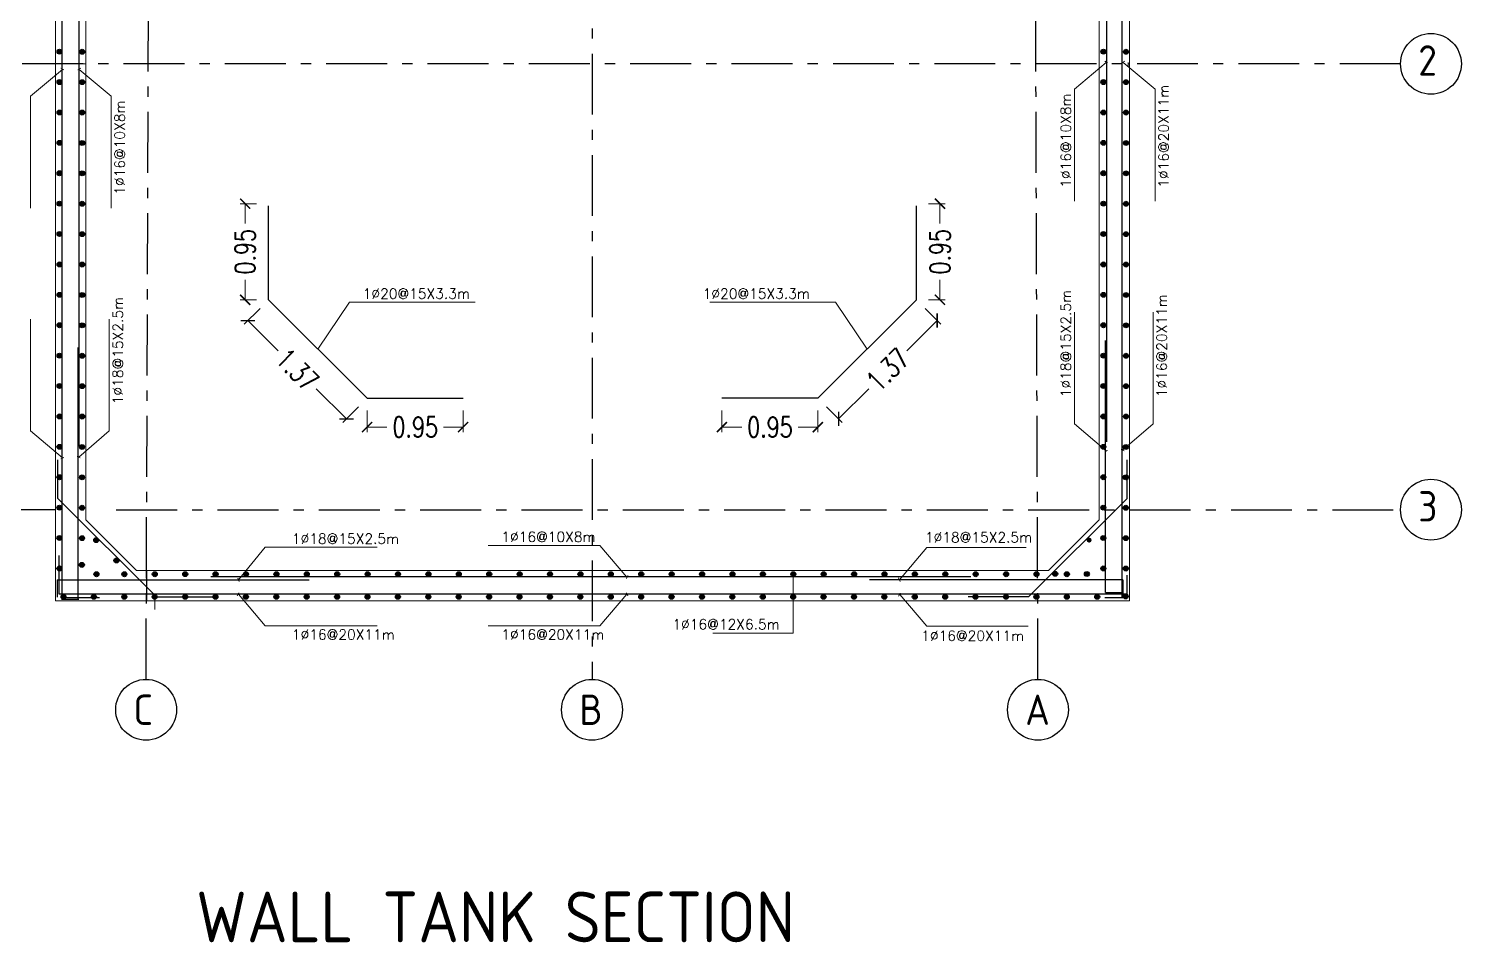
# Model space of a CAD drawing. Extents: x 166525 to 167198, y 178739 to 179747.
# Drawn here: x 167051.57 to 167065.71, y 179032.88 to 179041.9 of the extents above; entities that cross this region are included whole.
import ezdxf

# ---------------------------------------------------------------- set-up
doc = ezdxf.new("R2010")
doc.units = 0
doc.header["$MEASUREMENT"] = 0
doc.linetypes.add('ACAD_ISO10W100', pattern=[18, 12, -3, 0, -3])
doc.linetypes.add('AUSGEZOGEN', pattern=[0])
doc.layers.get('0').update_dxf_attribs({"linetype": 'CONTINUOUS'})
doc.layers.get('DEFPOINTS').update_dxf_attribs({"linetype": 'CONTINUOUS'})
for name, color, linetype in [('axis', 8, 'ACAD_ISO10W100'), ('BEAM-DIM', 4, 'CONTINUOUS'), ('EBENE0', 7, 'AUSGEZOGEN'), ('HATSH', 252, 'CONTINUOUS'), ('outdim', 42, 'CONTINUOUS'), ('REBARS', 2, 'CONTINUOUS')]:
    doc.layers.add(name, color=color, linetype=linetype)
doc.layers.add('BEAM', color=6, linetype='CONTINUOUS', lineweight=13)
doc.layers.add('LINE', color=8, linetype='CONTINUOUS', lineweight=9)
doc.styles.add('DIM', font='simplex.shx', dxfattribs={"width": 0.75})
doc.styles.add('ISO8', font='iso8')
doc.styles.add('ROMANS', font='romans.shx')
doc.dimstyles.new('MUTASIM', dxfattribs={"dimscale": 0.9995, "dimtxt": 0.2, "dimasz": 0.1, "dimexe": 0.05, "dimexo": 0.12, "dimgap": 0.05, "dimtad": 0, "dimzin": 0, "dimdsep": 46, "dimtxsty": 'DIM', "dimblk": 'ARCHTICK', "dimcen": 0.09, "dimclrd": 35, "dimclre": 33, "dimclrt": 256, "dimazin": 0, "dimtfac": 1, "dimtofl": 0, "dimtmove": 1, "dimatfit": 3, "dimfxl": 0.18, "dimtolj": 1, "dimtzin": 0, "dimlwd": 13, "dimlwe": 9, "dimarcsym": 0})

# ---------------------------------------------------------------- blocks, each defined once
blk = doc.blocks.new('_ARCHTICK')
at = {"color": 0, "linetype": 'ByBlock', "const_width": 0.15}
blk.add_lwpolyline([(-0.5, -0.5), (0.5, 0.5)], dxfattribs=at)
blk = doc.blocks.new('*D1719')
at = {"layer": 'BEAM', "color": 33, "lineweight": 9, "transparency": 16777216}
for p, q in [((167053.858, 179039.141), (167053.703, 179038.986)), ((167054.831, 179038.17), (167054.676, 179038.015))]:
    blk.add_line(p, q, dxfattribs=at)
at = {"layer": 'BEAM', "color": 35, "lineweight": 13, "transparency": 16777216}
for p, q in [((167053.738, 179039.021), (167054.038, 179038.722)), ((167054.711, 179038.05), (167054.411, 179038.349))]:
    blk.add_line(p, q, dxfattribs=at)
at = {"layer": 'DEFPOINTS', "color": 0, "transparency": 16777216}
for p in [(167053.943, 179039.226), (167053.738, 179039.021), (167054.915, 179038.255)]:
    blk.add_point(p, dxfattribs=at)
at = {"layer": 'BEAM', "color": 35, "lineweight": 13, "transparency": 16777216, "xscale": 0.09995000000000001, "yscale": 0.09995000000000001, "zscale": 0.09995000000000001}
for p, rotation in [((167053.738, 179039.021), 135.0527242932077), ((167054.711, 179038.05), 315.0527242932077)]:
    blk.add_blockref('_ARCHTICK', p, dxfattribs=dict(at, rotation=rotation))
at = {"layer": 'BEAM', "transparency": 16777216, "insert": (167054.225, 179038.536), "char_height": 0.1999, "attachment_point": 5, "rotation": 315.0527, "style": 'DIM'}
blk.add_mtext('\\A1;1.37', dxfattribs=at)
blk = doc.blocks.new('*D1720')
at = {"layer": 'BEAM', "color": 33, "lineweight": 9, "transparency": 16777216}
for p, q in [((167054.915, 179038.135), (167054.915, 179037.92)), ((167055.862, 179038.135), (167055.862, 179037.92))]:
    blk.add_line(p, q, dxfattribs=at)
at = {"layer": 'BEAM', "color": 35, "lineweight": 13, "transparency": 16777216}
for p, q in [((167054.915, 179037.97), (167055.11, 179037.97)), ((167055.862, 179037.97), (167055.667, 179037.97))]:
    blk.add_line(p, q, dxfattribs=at)
at = {"layer": 'DEFPOINTS', "color": 0, "transparency": 16777216}
for p in [(167054.915, 179038.255), (167055.862, 179038.255), (167054.915, 179037.97)]:
    blk.add_point(p, dxfattribs=at)
at = {"layer": 'BEAM', "color": 35, "lineweight": 13, "transparency": 16777216, "xscale": 0.09995000000000001, "yscale": 0.09995000000000001, "zscale": 0.09995000000000001, "rotation": 180}
blk.add_blockref('_ARCHTICK', (167054.915, 179037.97), dxfattribs=at)
at = {"layer": 'BEAM', "color": 35, "lineweight": 13, "transparency": 16777216, "xscale": 0.09995000000000001, "yscale": 0.09995000000000001, "zscale": 0.09995000000000001}
blk.add_blockref('_ARCHTICK', (167055.862, 179037.97), dxfattribs=at)
at = {"layer": 'BEAM', "transparency": 16777216, "insert": (167055.389, 179037.97), "char_height": 0.1999, "attachment_point": 5, "style": 'DIM'}
blk.add_mtext('\\A1;0.95', dxfattribs=at)
blk = doc.blocks.new('*D1058')
at = {"layer": 'BEAM', "color": 33, "lineweight": 9, "transparency": 16777216}
for p, q in [((167053.823, 179040.175), (167053.661, 179040.175)), ((167053.823, 179039.226), (167053.661, 179039.226))]:
    blk.add_line(p, q, dxfattribs=at)
at = {"layer": 'BEAM', "color": 35, "lineweight": 13, "transparency": 16777216}
for p, q in [((167053.711, 179040.175), (167053.711, 179039.979)), ((167053.711, 179039.226), (167053.711, 179039.422))]:
    blk.add_line(p, q, dxfattribs=at)
at = {"layer": 'DEFPOINTS', "color": 0, "transparency": 16777216}
for p in [(167053.711, 179040.175), (167053.943, 179040.175), (167053.943, 179039.226)]:
    blk.add_point(p, dxfattribs=at)
at = {"layer": 'BEAM', "color": 35, "lineweight": 13, "transparency": 16777216, "xscale": 0.09995000000000001, "yscale": 0.09995000000000001, "zscale": 0.09995000000000001}
for p, rotation in [((167053.711, 179040.175), 90), ((167053.711, 179039.226), 270)]:
    blk.add_blockref('_ARCHTICK', p, dxfattribs=dict(at, rotation=rotation))
at = {"layer": 'BEAM', "transparency": 16777216, "insert": (167053.711, 179039.7), "char_height": 0.1999, "attachment_point": 5, "rotation": 90, "style": 'DIM'}
blk.add_mtext('\\A1;0.95', dxfattribs=at)
blk = doc.blocks.new('*D1721')
at = {"layer": 'BEAM', "color": 33, "lineweight": 9, "transparency": 16777216}
for p, q in [((167060.42, 179039.141), (167060.575, 179038.986)), ((167059.447, 179038.17), (167059.602, 179038.015))]:
    blk.add_line(p, q, dxfattribs=at)
at = {"layer": 'BEAM', "color": 35, "lineweight": 13, "transparency": 16777216}
for p, q in [((167060.539, 179039.021), (167060.24, 179038.722)), ((167059.567, 179038.05), (167059.866, 179038.349))]:
    blk.add_line(p, q, dxfattribs=at)
at = {"layer": 'DEFPOINTS', "color": 0, "transparency": 16777216}
for p in [(167060.335, 179039.226), (167060.539, 179039.021), (167059.362, 179038.255)]:
    blk.add_point(p, dxfattribs=at)
at = {"layer": 'BEAM', "color": 35, "lineweight": 13, "transparency": 16777216, "xscale": 0.09995000000000001, "yscale": 0.09995000000000001, "zscale": 0.09995000000000001}
for p, rotation in [((167060.539, 179039.021), 44.94727570679229), ((167059.567, 179038.05), 224.9472757067923)]:
    blk.add_blockref('_ARCHTICK', p, dxfattribs=dict(at, rotation=rotation))
at = {"layer": 'BEAM', "transparency": 16777216, "insert": (167060.053, 179038.536), "char_height": 0.1999, "attachment_point": 5, "rotation": 44.9473, "style": 'DIM'}
blk.add_mtext('\\A1;1.37', dxfattribs=at)
blk = doc.blocks.new('*D1722')
at = {"layer": 'BEAM', "color": 33, "lineweight": 9, "transparency": 16777216}
for p, q in [((167058.416, 179038.135), (167058.416, 179037.92)), ((167059.362, 179038.135), (167059.362, 179037.92))]:
    blk.add_line(p, q, dxfattribs=at)
at = {"layer": 'BEAM', "color": 35, "lineweight": 13, "transparency": 16777216}
for p, q in [((167058.416, 179037.97), (167058.611, 179037.97)), ((167059.362, 179037.97), (167059.167, 179037.97))]:
    blk.add_line(p, q, dxfattribs=at)
at = {"layer": 'DEFPOINTS', "color": 0, "transparency": 16777216}
for p in [(167058.416, 179038.255), (167059.362, 179038.255), (167059.362, 179037.97)]:
    blk.add_point(p, dxfattribs=at)
at = {"layer": 'BEAM', "color": 35, "lineweight": 13, "transparency": 16777216, "xscale": 0.09995000000000001, "yscale": 0.09995000000000001, "zscale": 0.09995000000000001, "rotation": 180}
blk.add_blockref('_ARCHTICK', (167058.416, 179037.97), dxfattribs=at)
at = {"layer": 'BEAM', "color": 35, "lineweight": 13, "transparency": 16777216, "xscale": 0.09995000000000001, "yscale": 0.09995000000000001, "zscale": 0.09995000000000001}
blk.add_blockref('_ARCHTICK', (167059.362, 179037.97), dxfattribs=at)
at = {"layer": 'BEAM', "transparency": 16777216, "insert": (167058.889, 179037.97), "char_height": 0.1999, "attachment_point": 5, "style": 'DIM'}
blk.add_mtext('\\A1;0.95', dxfattribs=at)
blk = doc.blocks.new('*D1059')
at = {"layer": 'BEAM', "color": 33, "lineweight": 9, "transparency": 16777216}
for p, q in [((167060.455, 179040.175), (167060.617, 179040.175)), ((167060.455, 179039.226), (167060.617, 179039.226))]:
    blk.add_line(p, q, dxfattribs=at)
at = {"layer": 'BEAM', "color": 35, "lineweight": 13, "transparency": 16777216}
for p, q in [((167060.567, 179040.175), (167060.567, 179039.979)), ((167060.567, 179039.226), (167060.567, 179039.422))]:
    blk.add_line(p, q, dxfattribs=at)
at = {"layer": 'DEFPOINTS', "color": 0, "transparency": 16777216}
for p in [(167060.335, 179040.175), (167060.567, 179040.175), (167060.335, 179039.226)]:
    blk.add_point(p, dxfattribs=at)
at = {"layer": 'BEAM', "color": 35, "lineweight": 13, "transparency": 16777216, "xscale": 0.09995000000000001, "yscale": 0.09995000000000001, "zscale": 0.09995000000000001}
for p, rotation in [((167060.567, 179040.175), 90), ((167060.567, 179039.226), 270)]:
    blk.add_blockref('_ARCHTICK', p, dxfattribs=dict(at, rotation=rotation))
at = {"layer": 'BEAM', "transparency": 16777216, "insert": (167060.567, 179039.7), "char_height": 0.1999, "attachment_point": 5, "rotation": 90, "style": 'DIM'}
blk.add_mtext('\\A1;0.95', dxfattribs=at)

msp = doc.modelspace()

# ---------------------------------------------------------------- hatches: boundary and pattern name
at = {"layer": 'BEAM'}
h = msp.add_hatch(dxfattribs=at)
h.set_pattern_fill('ANSI38', color=256, scale=0.25, style=0)
h.set_pattern_definition([(45, (162330.18003, 179192.075625), (-0.02209708691, 0.02209708691), []), (135, (162330.18003, 179192.075625), (-0.06629126074, 0.02209708691), [0.078125, -0.046875])])
h.paths.add_polyline_path([(167055.54419, 179036.51855, 1), (167055.49558, 179036.51855, 1)])
h = msp.add_hatch(dxfattribs=at)
h.set_pattern_fill('ANSI38', color=256, scale=0.1, style=0)
h.set_pattern_definition([(45, (162330.180029, 179192.075625), (-0.008838834765, 0.008838834765), []), (135, (162330.180029, 179192.075625), (-0.026516504294, 0.008838834765), [0.03125, -0.01875])])
h.paths.add_polyline_path([(167055.49558, 179036.51855, 1), (167055.54419, 179036.51855, 1)])
h = msp.add_hatch(dxfattribs=at)
h.set_pattern_fill('ANSI38', color=256, scale=0.25, style=0)
h.set_pattern_definition([(45, (162330.17895, 179191.852747), (-0.02209708691, 0.02209708691), []), (135, (162330.17895, 179191.852747), (-0.06629126074, 0.02209708691), [0.078125, -0.046875])])
h.paths.add_polyline_path([(167055.54311, 179036.29567, 1), (167055.4945, 179036.29567, 1)])
h = msp.add_hatch(dxfattribs=at)
h.set_pattern_fill('ANSI38', color=256, scale=0.1, style=0)
h.set_pattern_definition([(45, (162330.17895, 179191.852747), (-0.008838834765, 0.008838834765), []), (135, (162330.17895, 179191.852747), (-0.026516504294, 0.008838834765), [0.03125, -0.01875])])
h.paths.add_polyline_path([(167055.4945, 179036.29567, 1), (167055.54311, 179036.29567, 1)])
at = {"layer": 'REBARS'}
for points in [[(167051.90391, 179041.67508, 1), (167051.85529, 179041.67508, 1)], [(167052.12678, 179041.67401, 1), (167052.07817, 179041.67401, 1)], [(167062.20391, 179041.67508, 1), (167062.15529, 179041.67508, 1)], [(167062.42678, 179041.67401, 1), (167062.37817, 179041.67401, 1)], [(167051.90391, 179041.37508, 1), (167051.85529, 179041.37508, 1)], [(167052.12678, 179041.37401, 1), (167052.07817, 179041.37401, 1)], [(167062.20391, 179041.37508, 1), (167062.15529, 179041.37508, 1)], [(167062.42678, 179041.37401, 1), (167062.37817, 179041.37401, 1)], [(167051.90391, 179041.07508, 1), (167051.85529, 179041.07508, 1)], [(167052.12678, 179041.07401, 1), (167052.07817, 179041.07401, 1)], [(167062.20391, 179041.07508, 1), (167062.15529, 179041.07508, 1)], [(167062.42678, 179041.07401, 1), (167062.37817, 179041.07401, 1)], [(167051.90391, 179040.77508, 1), (167051.85529, 179040.77508, 1)], [(167052.12678, 179040.77401, 1), (167052.07817, 179040.77401, 1)], [(167062.20391, 179040.77508, 1), (167062.15529, 179040.77508, 1)], [(167062.42678, 179040.77401, 1), (167062.37817, 179040.77401, 1)], [(167051.90391, 179040.47508, 1), (167051.85529, 179040.47508, 1)], [(167052.12678, 179040.47401, 1), (167052.07817, 179040.47401, 1)], [(167062.20391, 179040.47508, 1), (167062.15529, 179040.47508, 1)], [(167062.42678, 179040.47401, 1), (167062.37817, 179040.47401, 1)], [(167051.90391, 179040.17508, 1), (167051.85529, 179040.17508, 1)], [(167052.12678, 179040.17401, 1), (167052.07817, 179040.17401, 1)], [(167062.20391, 179040.17508, 1), (167062.15529, 179040.17508, 1)], [(167062.42678, 179040.17401, 1), (167062.37817, 179040.17401, 1)], [(167051.90391, 179039.87508, 1), (167051.85529, 179039.87508, 1)], [(167052.12678, 179039.87401, 1), (167052.07817, 179039.87401, 1)], [(167062.20391, 179039.87508, 1), (167062.15529, 179039.87508, 1)], [(167062.42678, 179039.87401, 1), (167062.37817, 179039.87401, 1)], [(167051.90391, 179039.57508, 1), (167051.85529, 179039.57508, 1)], [(167052.12678, 179039.57401, 1), (167052.07817, 179039.57401, 1)], [(167062.20391, 179039.57508, 1), (167062.15529, 179039.57508, 1)], [(167062.42678, 179039.57401, 1), (167062.37817, 179039.57401, 1)], [(167051.90391, 179039.27508, 1), (167051.85529, 179039.27508, 1)], [(167052.12678, 179039.27401, 1), (167052.07817, 179039.27401, 1)], [(167062.20391, 179039.27508, 1), (167062.15529, 179039.27508, 1)], [(167062.42678, 179039.27401, 1), (167062.37817, 179039.27401, 1)], [(167051.90391, 179038.97508, 1), (167051.85529, 179038.97508, 1)], [(167052.12678, 179038.97401, 1), (167052.07817, 179038.97401, 1)], [(167062.20391, 179038.97508, 1), (167062.15529, 179038.97508, 1)], [(167062.42678, 179038.97401, 1), (167062.37817, 179038.97401, 1)], [(167051.90391, 179038.67508, 1), (167051.85529, 179038.67508, 1)], [(167052.12678, 179038.67401, 1), (167052.07817, 179038.67401, 1)], [(167062.20391, 179038.67508, 1), (167062.15529, 179038.67508, 1)], [(167062.42678, 179038.67401, 1), (167062.37817, 179038.67401, 1)], [(167051.90391, 179038.37508, 1), (167051.85529, 179038.37508, 1)], [(167052.12678, 179038.37401, 1), (167052.07817, 179038.37401, 1)], [(167062.20391, 179038.37508, 1), (167062.15529, 179038.37508, 1)], [(167062.42678, 179038.37401, 1), (167062.37817, 179038.37401, 1)], [(167051.90391, 179038.07508, 1), (167051.85529, 179038.07508, 1)], [(167052.12678, 179038.07401, 1), (167052.07817, 179038.07401, 1)], [(167062.20391, 179038.07508, 1), (167062.15529, 179038.07508, 1)], [(167062.42678, 179038.07401, 1), (167062.37817, 179038.07401, 1)], [(167051.90323, 179037.77508, 1), (167051.85462, 179037.77508, 1)], [(167052.12611, 179037.77401, 1), (167052.0775, 179037.77401, 1)], [(167062.20323, 179037.77508, 1), (167062.15462, 179037.77508, 1)], [(167062.42611, 179037.77401, 1), (167062.3775, 179037.77401, 1)], [(167051.90323, 179037.47508, 1), (167051.85462, 179037.47508, 1)], [(167052.12611, 179037.47401, 1), (167052.0775, 179037.47401, 1)], [(167062.20323, 179037.47508, 1), (167062.15462, 179037.47508, 1)], [(167062.42611, 179037.47401, 1), (167062.3775, 179037.47401, 1)], [(167051.90323, 179037.17508, 1), (167051.85462, 179037.17508, 1)], [(167052.12611, 179037.17401, 1), (167052.0775, 179037.17401, 1)], [(167062.20323, 179037.17508, 1), (167062.15462, 179037.17508, 1)], [(167062.42611, 179037.17401, 1), (167062.3775, 179037.17401, 1)], [(167051.90323, 179036.87508, 1), (167051.85462, 179036.87508, 1)], [(167052.12611, 179036.87401, 1), (167052.0775, 179036.87401, 1)], [(167052.26627, 179036.85386, 1), (167052.21765, 179036.85386, 1)], [(167062.01459, 179036.85453, 1), (167062.0632, 179036.85453, 1)], [(167062.20323, 179036.87508, 1), (167062.15462, 179036.87508, 1)], [(167062.42611, 179036.87401, 1), (167062.3775, 179036.87401, 1)], [(167052.12479, 179036.61019, 1), (167052.07617, 179036.61019, 1)], [(167052.46514, 179036.65375, 1), (167052.41653, 179036.65375, 1)], [(167051.90323, 179036.57508, 1), (167051.85462, 179036.57508, 1)], [(167052.21962, 179036.51787, 1), (167052.26823, 179036.51787, 1)], [(167052.49531, 179036.51787, 1), (167052.54393, 179036.51787, 1)], [(167052.79531, 179036.51787, 1), (167052.84393, 179036.51787, 1)], [(167053.09558, 179036.51855, 1), (167053.14419, 179036.51855, 1)], [(167053.39531, 179036.51855, 1), (167053.44393, 179036.51855, 1)], [(167053.69531, 179036.51855, 1), (167053.74393, 179036.51855, 1)], [(167053.99531, 179036.51855, 1), (167054.04393, 179036.51855, 1)], [(167054.29531, 179036.51855, 1), (167054.34393, 179036.51855, 1)], [(167054.59531, 179036.51855, 1), (167054.64393, 179036.51855, 1)], [(167054.89531, 179036.51855, 1), (167054.94393, 179036.51855, 1)], [(167055.19531, 179036.51855, 1), (167055.24393, 179036.51855, 1)], [(167055.49558, 179036.51855, 1), (167055.54419, 179036.51855, 1)], [(167055.79531, 179036.51855, 1), (167055.84393, 179036.51855, 1)], [(167056.09531, 179036.51855, 1), (167056.14393, 179036.51855, 1)], [(167056.39531, 179036.51855, 1), (167056.44393, 179036.51855, 1)], [(167056.69424, 179036.52036, 1), (167056.74285, 179036.52036, 1)], [(167056.69531, 179036.51855, 1), (167056.74393, 179036.51855, 1)], [(167056.99531, 179036.51855, 1), (167057.04393, 179036.51855, 1)], [(167057.29531, 179036.51855, 1), (167057.34393, 179036.51855, 1)], [(167057.59531, 179036.51855, 1), (167057.64393, 179036.51855, 1)], [(167057.89531, 179036.51855, 1), (167057.94393, 179036.51855, 1)], [(167058.19531, 179036.51855, 1), (167058.24393, 179036.51855, 1)], [(167058.49531, 179036.51855, 1), (167058.54393, 179036.51855, 1)], [(167058.79531, 179036.51855, 1), (167058.84393, 179036.51855, 1)], [(167059.09531, 179036.51855, 1), (167059.14393, 179036.51855, 1)], [(167059.39531, 179036.51855, 1), (167059.44393, 179036.51855, 1)], [(167059.69531, 179036.51855, 1), (167059.74393, 179036.51855, 1)], [(167059.99531, 179036.51855, 1), (167060.04393, 179036.51855, 1)], [(167060.29531, 179036.51855, 1), (167060.34393, 179036.51855, 1)], [(167060.59531, 179036.51855, 1), (167060.64393, 179036.51855, 1)], [(167060.89531, 179036.51787, 1), (167060.94393, 179036.51787, 1)], [(167061.19531, 179036.51787, 1), (167061.24393, 179036.51787, 1)], [(167061.49531, 179036.51787, 1), (167061.54393, 179036.51787, 1)], [(167061.67986, 179036.52178, 1), (167061.72847, 179036.52178, 1)], [(167061.79531, 179036.51787, 1), (167061.84393, 179036.51787, 1)], [(167061.99267, 179036.51982, 1), (167062.04128, 179036.51982, 1)], [(167062.20323, 179036.57508, 1), (167062.15462, 179036.57508, 1)], [(167062.42611, 179036.57401, 1), (167062.3775, 179036.57401, 1)], [(167051.89424, 179036.29499, 1), (167051.94285, 179036.29499, 1)], [(167052.19424, 179036.29499, 1), (167052.24285, 179036.29499, 1)], [(167052.49424, 179036.29499, 1), (167052.54285, 179036.29499, 1)], [(167052.79424, 179036.29499, 1), (167052.84285, 179036.29499, 1)], [(167053.0945, 179036.29567, 1), (167053.14311, 179036.29567, 1)], [(167053.39424, 179036.29567, 1), (167053.44285, 179036.29567, 1)], [(167053.69424, 179036.29567, 1), (167053.74285, 179036.29567, 1)], [(167053.99424, 179036.29567, 1), (167054.04285, 179036.29567, 1)], [(167054.29424, 179036.29567, 1), (167054.34285, 179036.29567, 1)], [(167054.59424, 179036.29567, 1), (167054.64285, 179036.29567, 1)], [(167054.89424, 179036.29567, 1), (167054.94285, 179036.29567, 1)], [(167055.19424, 179036.29567, 1), (167055.24285, 179036.29567, 1)], [(167055.4945, 179036.29567, 1), (167055.54311, 179036.29567, 1)], [(167055.79424, 179036.29567, 1), (167055.84285, 179036.29567, 1)], [(167056.09424, 179036.29567, 1), (167056.14285, 179036.29567, 1)], [(167056.39424, 179036.29567, 1), (167056.44285, 179036.29567, 1)], [(167056.69424, 179036.29567, 1), (167056.74285, 179036.29567, 1)], [(167056.99424, 179036.29567, 1), (167057.04285, 179036.29567, 1)], [(167057.29424, 179036.29567, 1), (167057.34285, 179036.29567, 1)], [(167057.59424, 179036.29567, 1), (167057.64285, 179036.29567, 1)], [(167057.89424, 179036.29567, 1), (167057.94285, 179036.29567, 1)], [(167058.19424, 179036.29567, 1), (167058.24285, 179036.29567, 1)], [(167058.49424, 179036.29567, 1), (167058.54285, 179036.29567, 1)], [(167058.79424, 179036.29567, 1), (167058.84285, 179036.29567, 1)], [(167059.09424, 179036.29567, 1), (167059.14285, 179036.29567, 1)], [(167059.39424, 179036.29567, 1), (167059.44285, 179036.29567, 1)], [(167059.69424, 179036.29567, 1), (167059.74285, 179036.29567, 1)], [(167059.99424, 179036.29567, 1), (167060.04285, 179036.29567, 1)], [(167060.29424, 179036.29567, 1), (167060.34285, 179036.29567, 1)], [(167060.59424, 179036.29567, 1), (167060.64285, 179036.29567, 1)], [(167060.89424, 179036.29499, 1), (167060.94285, 179036.29499, 1)], [(167061.19424, 179036.29499, 1), (167061.24285, 179036.29499, 1)], [(167061.49424, 179036.29499, 1), (167061.54285, 179036.29499, 1)], [(167061.79424, 179036.29499, 1), (167061.84285, 179036.29499, 1)], [(167062.09424, 179036.29499, 1), (167062.14285, 179036.29499, 1)], [(167062.42358, 179036.2991, 1), (167062.37497, 179036.2991, 1)]]:
    msp.add_hatch(color=256, dxfattribs=at).paths.add_polyline_path(points)

# ---------------------------------------------------------------- linework, layer by layer
at = {"layer": 'axis', "ltscale": 0.05}
for p, q in [((167052.73396, 179035.48021), (167052.77885, 179048.66782)), ((167057.13396, 179048.65399), (167057.13396, 179035.48021)), ((167061.53396, 179035.48021), (167061.49011, 179048.65399)), ((167065.11159, 179041.55485), (167049.66669, 179041.55485)), ((167051.83878, 179037.15485), (167049.66669, 179037.15485)), ((167052.43878, 179037.15485), (167065.11159, 179037.15485))]:
    msp.add_line(p, q, dxfattribs=at)
at = {"layer": 'BEAM'}
for p, q in [((167051.83878, 179046.85485), (167051.83878, 179036.25485)), ((167062.43878, 179036.25485), (167062.43878, 179046.85485)), ((167052.13878, 179046.05485), (167052.13878, 179037.05485)), ((167062.13878, 179037.05485), (167062.13878, 179046.05485)), ((167052.13878, 179037.05485), (167052.63878, 179036.55485)), ((167062.13878, 179037.05485), (167061.63878, 179036.55485)), ((167052.63878, 179036.55485), (167061.63878, 179036.55485)), ((167051.83878, 179036.25485), (167062.43878, 179036.25485))]:
    msp.add_line(p, q, dxfattribs=at)
at = {"layer": 'HATSH'}
for centre in [(167065.41159, 179041.55485), (167065.41159, 179037.15485), (167052.73396, 179035.18021), (167057.13396, 179035.18021), (167061.53396, 179035.18021)]:
    msp.add_circle(centre, 0.3, dxfattribs=at)
at = {"layer": 'LINE', "linetype": 'Continuous'}
for p, q in [((167061.894, 179041.30356), (167062.20819, 179041.56971)), ((167062.19234, 179041.58016), (167062.22168, 179041.5658)), ((167062.39053, 179041.58016), (167062.36119, 179041.5658)), ((167062.68887, 179041.30356), (167062.37468, 179041.56971)), ((167051.594, 179041.2343), (167051.90819, 179041.50044)), ((167051.89234, 179041.51089), (167051.92168, 179041.49653)), ((167052.09053, 179041.51089), (167052.06119, 179041.49653)), ((167052.38887, 179041.2343), (167052.07468, 179041.50044)), ((167061.894, 179040.201), (167061.894, 179041.30356)), ((167062.68887, 179040.201), (167062.68887, 179041.30356)), ((167051.594, 179040.13173), (167051.594, 179041.2343)), ((167052.38887, 179040.13173), (167052.38887, 179041.2343)), ((167054.7401, 179039.2021), (167054.42903, 179038.74046)), ((167054.7401, 179039.2021), (167055.98101, 179039.20445)), ((167059.53746, 179039.2021), (167058.29655, 179039.20445)), ((167059.53746, 179039.2021), (167059.84853, 179038.74046)), ((167051.594, 179039.03603), (167051.594, 179037.93347)), ((167052.37046, 179039.03603), (167052.37046, 179037.93347)), ((167061.894, 179039.1053), (167061.894, 179038.00274)), ((167062.67046, 179039.1053), (167062.67046, 179038.00274)), ((167051.594, 179037.93347), (167051.90819, 179037.66732)), ((167052.37046, 179037.93347), (167052.06895, 179037.67222)), ((167061.894, 179038.00274), (167062.20819, 179037.73659)), ((167062.67046, 179038.00274), (167062.36895, 179037.74149)), ((167051.89234, 179037.65688), (167051.92168, 179037.67123)), ((167052.08362, 179037.66505), (167052.05428, 179037.6794)), ((167062.19234, 179037.72615), (167062.22168, 179037.7405)), ((167062.38362, 179037.73432), (167062.35428, 179037.74867)), ((167053.91012, 179036.78387), (167053.64494, 179036.46219)), ((167055.01268, 179036.78387), (167053.91012, 179036.78387)), ((167056.10838, 179036.80228), (167057.21094, 179036.80228)), ((167057.21094, 179036.80228), (167057.47709, 179036.48809)), ((167060.43597, 179036.78077), (167060.16772, 179036.46219)), ((167061.4183, 179036.78077), (167060.43597, 179036.78077)), ((167057.48754, 179036.50394), (167057.47318, 179036.4746)), ((167059.11962, 179036.51855), (167059.11962, 179035.93611)), ((167060.15938, 179036.48243), (167060.17373, 179036.44758)), ((167053.63866, 179036.47908), (167053.65302, 179036.44569)), ((167053.63352, 179036.30575), (167053.64788, 179036.33509)), ((167053.91012, 179036.00741), (167053.64397, 179036.3216)), ((167057.21094, 179036.00741), (167057.47709, 179036.3216)), ((167057.48754, 179036.30575), (167057.47318, 179036.33509)), ((167060.15938, 179036.30243), (167060.17373, 179036.33177)), ((167060.43597, 179036.00409), (167060.16982, 179036.31829)), ((167055.01268, 179036.00741), (167053.91012, 179036.00741)), ((167056.10838, 179036.00741), (167057.21094, 179036.00741)), ((167059.11962, 179035.93611), (167058.32624, 179035.93611)), ((167061.43604, 179036.00409), (167060.43597, 179036.00409))]:
    msp.add_line(p, q, dxfattribs=at)
at = {"layer": 'LINE', "color": 5}
for p, q in [((167051.83878, 179041.55485), (167051.84522, 179041.55485)), ((167051.83878, 179041.55485), (167052.13878, 179041.55485)), ((167051.84522, 179041.55485), (167051.84522, 179041.55787)), ((167051.84522, 179041.55787), (167051.84522, 179041.55145)), ((167062.42508, 179041.52892), (167062.42508, 179041.5686)), ((167062.43878, 179041.55485), (167062.42508, 179041.55485)), ((167062.42508, 179041.55485), (167062.42508, 179041.52892)), ((167052.8188, 179036.29499), (167052.8188, 179036.16883)), ((167055.2188, 179036.30184), (167055.2188, 179036.29567))]:
    msp.add_line(p, q, dxfattribs=at)
at = {"layer": 'outdim'}
msp.add_line((167052.73878, 179036.55485), (167052.73878, 179036.25485), dxfattribs=at)
at = {"layer": 'REBARS'}
for p, q in [((167051.90701, 179036.28405), (167051.90701, 179046.82564)), ((167062.361, 179046.83282), (167062.361, 179036.29123)), ((167052.07137, 179045.28599), (167052.07137, 179037.78599)), ((167062.21518, 179037.82371), (167062.21518, 179045.32371)), ((167053.94273, 179039.22587), (167053.94273, 179040.15478)), ((167060.33483, 179039.22587), (167060.33483, 179040.15478)), ((167053.94273, 179039.22587), (167054.91533, 179038.25506)), ((167060.33483, 179039.22587), (167059.36223, 179038.25506)), ((167052.06283, 179036.26977), (167052.06283, 179038.75603)), ((167062.20135, 179036.33606), (167062.20135, 179038.82371)), ((167054.91533, 179038.25506), (167055.86187, 179038.25506)), ((167059.36223, 179038.25506), (167058.41569, 179038.25506)), ((167051.86285, 179037.2658), (167051.86285, 179037.64611)), ((167062.4147, 179037.2658), (167062.4147, 179037.64611)), ((167051.86285, 179037.2658), (167052.83545, 179036.29499)), ((167062.4147, 179037.2658), (167061.44211, 179036.29499)), ((167051.87112, 179036.70383), (167051.87112, 179036.32412)), ((167060.87306, 179036.4907), (167053.37306, 179036.4907)), ((167062.41271, 179036.32412), (167062.41271, 179036.5082)), ((167051.85535, 179036.46219), (167051.85534, 179036.29264)), ((167051.85535, 179036.46219), (167054.34162, 179036.46219)), ((167062.37306, 179036.46219), (167059.87306, 179036.46219)), ((167062.37306, 179036.46219), (167062.37306, 179036.29875)), ((167051.87112, 179036.32412), (167062.41271, 179036.32412)), ((167052.06895, 179036.26828), (167051.8994, 179036.26827)), ((167052.27305, 179036.28405), (167051.90701, 179036.28405)), ((167052.83545, 179036.29499), (167053.43303, 179036.29499)), ((167061.44211, 179036.29499), (167060.84452, 179036.29499)), ((167062.37567, 179036.28405), (167062.19287, 179036.28405)), ((167062.20135, 179036.33606), (167062.35419, 179036.33606))]:
    msp.add_line(p, q, dxfattribs=at)
for centre in [(167051.8796, 179041.67508), (167052.10248, 179041.67401), (167062.1796, 179041.67508), (167062.40248, 179041.67401), (167051.8796, 179041.37508), (167052.10248, 179041.37401), (167062.1796, 179041.37508), (167062.40248, 179041.37401), (167051.8796, 179041.07508), (167052.10248, 179041.07401), (167062.1796, 179041.07508), (167062.40248, 179041.07401), (167051.8796, 179040.77508), (167052.10248, 179040.77401), (167062.1796, 179040.77508), (167062.40248, 179040.77401), (167051.8796, 179040.47508), (167052.10248, 179040.47401), (167062.1796, 179040.47508), (167062.40248, 179040.47401), (167051.8796, 179040.17508), (167052.10248, 179040.17401), (167062.1796, 179040.17508), (167062.40248, 179040.17401), (167051.8796, 179039.87508), (167052.10248, 179039.87401), (167062.1796, 179039.87508), (167062.40248, 179039.87401), (167051.8796, 179039.57508), (167052.10248, 179039.57401), (167062.1796, 179039.57508), (167062.40248, 179039.57401), (167051.8796, 179039.27508), (167052.10248, 179039.27401), (167062.1796, 179039.27508), (167062.40248, 179039.27401), (167051.8796, 179038.97508), (167052.10248, 179038.97401), (167062.1796, 179038.97508), (167062.40248, 179038.97401), (167051.8796, 179038.67508), (167052.10248, 179038.67401), (167062.1796, 179038.67508), (167062.40248, 179038.67401), (167051.8796, 179038.37508), (167052.10248, 179038.37401), (167062.1796, 179038.37508), (167062.40248, 179038.37401), (167051.8796, 179038.07508), (167052.10248, 179038.07401), (167062.1796, 179038.07508), (167062.40248, 179038.07401), (167051.87893, 179037.77508), (167052.1018, 179037.77401), (167062.17893, 179037.77508), (167062.4018, 179037.77401), (167051.87893, 179037.47508), (167052.1018, 179037.47401), (167062.17893, 179037.47508), (167062.4018, 179037.47401), (167051.87893, 179037.17508), (167052.1018, 179037.17401), (167062.17893, 179037.17508), (167062.4018, 179037.17401), (167051.87893, 179036.87508), (167052.1018, 179036.87401), (167052.24196, 179036.85386), (167062.17893, 179036.87508), (167062.4018, 179036.87401), (167052.10048, 179036.61019), (167052.44083, 179036.65375), (167051.87893, 179036.57508), (167052.24393, 179036.51787), (167052.51962, 179036.51787), (167052.81962, 179036.51787), (167053.11988, 179036.51855), (167053.41962, 179036.51855), (167053.71962, 179036.51855), (167054.01962, 179036.51855), (167054.31962, 179036.51855), (167054.61962, 179036.51855), (167054.91962, 179036.51855), (167055.21962, 179036.51855), (167055.51988, 179036.51855), (167055.81962, 179036.51855), (167056.11962, 179036.51855), (167056.41962, 179036.51855), (167056.71962, 179036.51855), (167057.01962, 179036.51855), (167057.31962, 179036.51855), (167057.61962, 179036.51855), (167057.91962, 179036.51855), (167058.21962, 179036.51855), (167058.51962, 179036.51855), (167058.81962, 179036.51855), (167059.11962, 179036.51855), (167059.41962, 179036.51855), (167059.71962, 179036.51855), (167060.01962, 179036.51855), (167060.31962, 179036.51855), (167060.61962, 179036.51855), (167060.91962, 179036.51787), (167061.21962, 179036.51787), (167061.51962, 179036.51787), (167061.70417, 179036.52178), (167061.81962, 179036.51787), (167062.01697, 179036.51982), (167062.17893, 179036.57508), (167062.4018, 179036.57401), (167051.91854, 179036.29499), (167052.21854, 179036.29499), (167052.51854, 179036.29499), (167052.81854, 179036.29499), (167053.1188, 179036.29567), (167053.41854, 179036.29567), (167053.71854, 179036.29567), (167054.01854, 179036.29567), (167054.31854, 179036.29567), (167054.61854, 179036.29567), (167054.91854, 179036.29567), (167055.21854, 179036.29567), (167055.5188, 179036.29567), (167055.81854, 179036.29567), (167056.11854, 179036.29567), (167056.41854, 179036.29567), (167056.71854, 179036.29567), (167057.01854, 179036.29567), (167057.31854, 179036.29567), (167057.61854, 179036.29567), (167057.91854, 179036.29567), (167058.21854, 179036.29567), (167058.51854, 179036.29567), (167058.81854, 179036.29567), (167059.11854, 179036.29567), (167059.41854, 179036.29567), (167059.71854, 179036.29567), (167060.01854, 179036.29567), (167060.31854, 179036.29567), (167060.61854, 179036.29567), (167060.91854, 179036.29499), (167061.21854, 179036.29499), (167061.51854, 179036.29499), (167061.81854, 179036.29499), (167062.11854, 179036.29499), (167062.39928, 179036.2991)]:
    msp.add_circle(centre, 0.02431, dxfattribs=at)

# ---------------------------------------------------------------- texts
at = {"layer": 'BEAM-DIM', "style": 'ROMANS'}
for s, p in [('1%%C16@20X11m', (167062.82363, 179040.3319)), ('1%%C16@10X8m', (167052.52363, 179040.26263)), ('1%%C16@10X8m', (167061.85924, 179040.3319)), ('1%%C18@15X2.5m', (167052.50521, 179038.19561)), ('1%%C18@15X2.5m', (167061.85924, 179038.26488)), ('1%%C16@20X11m', (167062.80521, 179038.26488))]:
    msp.add_text(s, height=0.1, rotation=90, dxfattribs=at).set_placement(p)
for s, p in [('1%%C20@15X3.3m', (167054.871, 179039.23686)), ('1%%C20@15X3.3m', (167058.22561, 179039.23686)), ('1%%C18@15X2.5m', (167054.17226, 179036.81863)), ('1%%C16@10X8m', (167056.23928, 179036.83704)), ('1%%C18@15X2.5m', (167060.4184, 179036.83222)), ('1%%C16@12X6.5m', (167057.92719, 179035.97385)), ('1%%C16@20X11m', (167054.17226, 179035.87265)), ('1%%C16@20X11m', (167056.23928, 179035.87265)), ('1%%C16@20X11m', (167060.38192, 179035.86086))]:
    msp.add_text(s, height=0.1, dxfattribs=at).set_placement(p)
at = {"layer": 'EBENE0', "color": 3, "style": 'ISO8'}
for s, height, p in [('2', 0.3, (167065.28626, 179041.43831)), ('3', 0.3, (167065.28626, 179037.03831)), ('C', 0.3, (167052.60863, 179035.03056)), ('B', 0.3, (167057.00863, 179035.03056)), ('A', 0.3, (167061.40863, 179035.03056)), ('WALL TANK SECTION', 0.5, (167053.22714, 179032.88595))]:
    msp.add_text(s, height=height, dxfattribs=at).set_placement(p)

# ---------------------------------------------------------------- dimensions: what is measured, and where the dimension line sits
at = {"layer": 'BEAM'}
for base, p1, p2, angle, picture, middle in [((167053.71053, 179040.17478), (167053.94273, 179039.22587), (167053.94273, 179040.17478), 270, '*D1058', (167053.71053, 179039.70032)), ((167060.56703, 179040.17478), (167060.33483, 179039.22587), (167060.33483, 179040.17478), 270, '*D1059', (167060.56703, 179039.70032)), ((167059.36223, 179037.97019), (167058.41569, 179038.25506), (167059.36223, 179038.25506), 180, '*D1722', (167058.88896, 179037.97019))]:
    dim = msp.add_linear_dim(base=base, p1=p1, p2=p2, angle=angle, dimstyle='MUTASIM', dxfattribs=at)
    dim.commit()
    dim.dimension.update_dxf_attribs({"geometry": picture, "text_midpoint": middle})
for p1, p2, distance, picture, middle in [((167054.91533, 179038.25506), (167053.94273, 179039.22587), 0.28946, '*D1719', (167054.22454, 179038.53559)), ((167059.36223, 179038.25506), (167060.33483, 179039.22587), -0.28946, '*D1721', (167060.05302, 179038.53559))]:
    dim = msp.add_aligned_dim(p1=p1, p2=p2, distance=distance, dimstyle='MUTASIM', dxfattribs=at)
    dim.commit()
    dim.dimension.update_dxf_attribs({"geometry": picture, "text_midpoint": middle})
dim = msp.add_linear_dim(base=(167054.91533, 179037.97019), p1=(167055.86187, 179038.25506), p2=(167054.91533, 179038.25506), dimstyle='MUTASIM', dxfattribs=at)
dim.commit()
dim.dimension.update_dxf_attribs({"geometry": '*D1720', "text_midpoint": (167055.3886, 179037.97019)})

doc.saveas('drawing.dxf')
